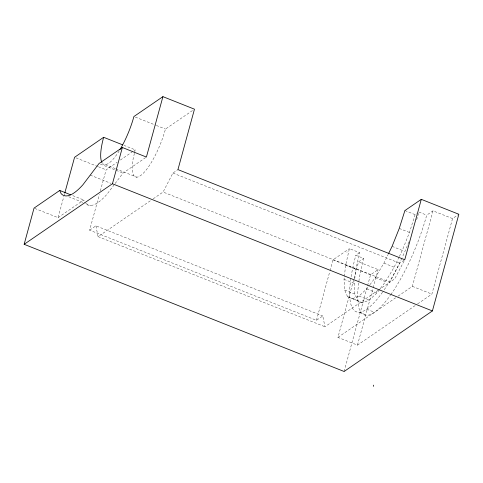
<?xml version="1.0" encoding="UTF-8"?>
<svg xmlns="http://www.w3.org/2000/svg" width="483" height="483" viewBox="0 0 483 483"><rect width="100%" height="100%" fill="white"/><g stroke="black" fill="none" stroke-linecap="round" stroke-linejoin="round"><path stroke-width="0.36" stroke-dasharray="2.42 1.81" d="M399.036 257.137L394.128 267.208L385.494 281.716L376.981 292.94L369.181 300.13L362.618 302.793L347.531 296.683L344.669 290.06L344.029 279.319L344.282 277.091M344.367 276.348L345.641 265.191L349.396 248.636L359.612 252.694L355.856 269.254L354.582 280.406M362.618 302.793L357.74 300.74L354.884 294.123L354.238 283.382L354.498 281.148M134.407 153.298L133.139 158.865A40.337 11.049 -68.3 0 0 142.467 174.043A40.337 11.049 -68.3 0 0 165.458 129.082L193.236 110.033M134.564 152.604L135.198 149.827L123.98 145.371M359.612 252.694L355.832 255.296L363.639 258.399L359.37 277.206L357.535 293.266L358.265 305.467A84.036 23.021 -68.3 0 0 390.379 295.246M34.716 208.396L58.063 217.64L63.834 196.557M64.034 195.826L64.625 193.647M378.135 290.247L324.95 326.75L322.777 315.973L316.45 320.314L89.627 230.156L99.359 194.546M100.355 190.912L106.115 169.835L117.254 162.173M316.45 320.314L329.829 271.392M330.022 270.673L332.974 259.878L349.396 248.636M415.139 305.594L357.462 345.14L337.937 337.382L358.591 261.858L363.639 258.399M344.107 371.481L367.37 286.443M367.569 285.713L370.552 274.809L378.123 269.623L358.591 261.858M357.462 345.14L372.954 288.502M373.154 287.777L378.123 269.623M398.089 296.133L412.355 286.353L433.016 210.829L452.541 218.588L458.85 214.265M417.62 303.892L431.88 294.111L452.541 218.588M399.363 256.467L402.303 250.423L409.463 232.492L415.114 214.645L416.732 213.528M369.906 284.747L375.279 277.653L383.913 263.15L388.163 254.42M346.909 252.259L347.114 251.83M153.189 198.839L163.091 192.041L172.896 173.059L177.943 169.599M404.205 260.138L399.683 263.199L389.884 282.181L378.75 289.824M404.072 261.08L394.677 278.939L389.884 282.181L163.091 192.041M114.248 184.681L106.984 194.269A84.036 23.021 -68.3 0 1 85.69 203.711M115.129 183.522L123.044 173.077L146.397 157.06M352.403 298.729L358.966 296.073L366.766 288.882L369.459 285.338M120.345 160.042L135.198 149.827M58.063 217.64L83.77 200.01L85.117 203.132M89.627 230.156L95.912 225.839L322.777 315.973M95.912 225.839L98.085 236.64L150.708 200.536M390.825 294.618A84.036 23.021 -68.3 0 0 426.706 215.152L433.016 210.829M337.937 337.382L395.607 297.836M418.9 212.049L426.706 215.152M404.899 210.582L415.114 214.645M135.318 117.097L155.647 125.175M156.347 125.459L165.458 129.082M399.248 228.435L409.463 232.492M392.087 246.36L402.303 250.423M172.896 173.059L399.683 263.199M383.913 263.15L394.128 267.208M412.355 286.353L431.88 294.111M105.282 164.618L115.093 168.519M115.799 168.796L136.828 177.158M100.386 164.069L123.044 173.077M332.974 259.878L370.552 274.809M75.976 157.85L97.705 166.49M98.405 166.768L106.115 169.835M345.641 265.191L355.856 269.254M375.279 277.653L385.494 281.716M90.212 175.13L110.812 183.317M344.029 279.319L354.238 283.382M366.766 288.882L376.981 292.94M344.669 290.06L354.884 294.123M358.966 296.073L369.181 300.13M347.531 296.683L357.74 300.74M366.706 309.192L374.512 312.296M72.782 195.639L83.77 200.01M68.689 196.726L83.106 202.462M85.853 203.554L90.659 205.462M359.243 312.217L367.056 315.321M98.085 236.64L324.95 326.75M119.21 150.859A40.337 11.049 -68.3 0 1 102.619 163.502M418.526 213.401A84.036 23.021 -68.3 0 1 416.479 220.333M408.866 241.911A84.036 23.021 -68.3 0 1 402.194 257.463M401.88 258.133A84.036 23.021 -68.3 0 1 383.013 291.509M382.566 292.143A84.036 23.021 -68.3 0 1 355.832 255.296"/><path stroke-width="0.72" d="M388.495 253.75L392.087 246.36L399.248 228.435L404.899 210.582L421.297 199.34L458.85 214.265L432.406 310.937L344.107 371.481L24.15 244.307L34.033 208.125L59.735 190.453L70.723 194.824M64.825 192.916L74.575 157.289L103.64 137.293L122.573 144.815M24.15 244.307L112.442 183.763L122.362 147.508L146.397 157.06L162.922 96.648L194.468 109.188L177.943 169.599L404.766 259.757L421.297 199.34M373.353 386.352L373.679 385.144M122.362 147.508L99.009 163.52L82.949 184.717A84.036 23.021 -68.3 0 1 61.087 193.58L59.735 190.453M162.922 96.648L133.912 116.536A40.337 11.049 -68.3 0 1 119.941 149.664M112.442 183.763L432.406 310.937M101.973 162.566A40.337 11.049 -68.3 0 1 103.64 137.293"/></g></svg>
